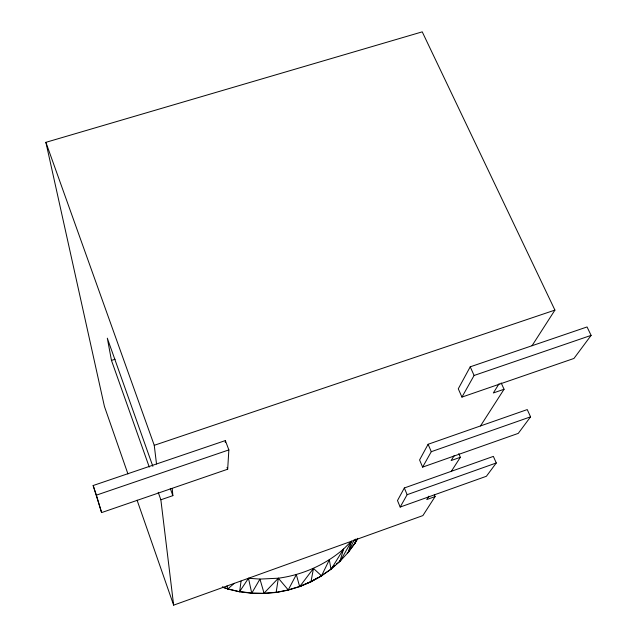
<?xml version="1.0" encoding="UTF-8"?>
<svg xmlns="http://www.w3.org/2000/svg" width="637" height="637" viewBox="0 0 637 637"><rect width="100%" height="100%" fill="white"/><g stroke="black" fill="none" stroke-linecap="round" stroke-linejoin="round"><path stroke-width="0.96" d="M225.251 442.548L225.347 440.581L93.145 485.529L101.602 512.586L227.68 469.222L228.858 449.913L225.347 440.581M336.328 564.063L339.879 561.436L348.208 552.406L355.167 542.947L355.581 539.101M241.065 581.063L239.631 591.789L251.766 593.286L263.981 593.509L276.132 592.466L288.067 590.165L299.653 586.637L310.752 581.931L321.231 576.111L331.296 568.952L343.598 548.983L351.497 541.243L348.208 552.406L347.189 552.86M318.15 577.504L310.338 581.844L299.653 586.637L296.332 574.622L288.25 589.926L276.132 592.466L278.353 578.213C302.376 574.98 325.276 564.892 343.598 548.983L339.879 561.436M351.497 541.243L340.23 561.109L330.977 569.247L320.753 576.063L321.231 576.111L321.518 575.832L313.468 568.435L311.007 581.669L310.338 581.844M287.446 589.512L288.25 589.926L278.353 578.213L263.869 593.35M348.208 552.406L354.276 539.627M347.842 552.757L355.167 542.947L357.421 538.552M404.336 487.974L397.488 500.555L400.179 507.052L486.397 476.269L496.279 462.972L493.364 456.395L404.336 487.974L407.131 494.686L400.179 507.052M428.104 444.276L419.576 459.954L422.618 467.12L518.271 433.375L530.565 416.837L527.245 409.583L428.104 444.276L431.281 451.697L422.618 467.12M470.225 366.824L458.282 388.793L461.944 397.098L573.961 358.448L591.112 335.373L587.043 326.956L470.225 366.824L474.095 375.472L461.944 397.098M354.777 543.329L357.699 538.297M355.167 542.947L357.612 538.743M428.868 496.183L426.766 499.559L435.103 496.573L434.33 494.75M454.165 455.678L451.131 460.543L460.352 457.286L458.775 453.655M499.082 383.753L493.325 392.973L504.058 389.255L501.168 382.941M435.103 496.573L422.888 515.588L173.646 605.15L137.082 500.188M451.346 471.3L460.352 457.286M480.489 425.946L504.058 389.255M532.022 345.732L554.923 310.1L422.235 31.85L45.888 142.33L104.436 406.462L127.941 473.944M276.275 592.235L264.084 593.286L259.944 579.089L248.478 578.261L239.655 591.558L251.83 593.063L259.944 579.089L278.353 578.213M287.797 590.021L299.876 586.39L313.468 568.435M339.282 561.476L341.257 559.326M330.977 569.247L329.345 559.812L321.518 575.832L311.007 581.669L299.876 586.39M331.909 567.949L334.855 565.361M234.273 583.325L227.72 589.042L239.631 591.789L227.704 588.803L226.995 585.96M407.131 494.686L496.279 462.972M431.281 451.697L530.565 416.837M173.646 605.15L160.858 499.79L172.858 495.65L172.253 488.746M474.095 375.472L591.112 335.373M101.602 512.586L96.394 495.14L228.858 449.913M156.511 463.983L154.25 445.311L554.923 310.1M149.257 467.056L111.467 360.423L115.106 359.244M251.726 592.585L251.734 593.127L264.084 593.286M222.361 586.972L227.839 588.914L222.393 587.21M227.019 467.439L227.68 469.222M170.286 488.475L172.858 495.65M45.888 142.33L154.25 445.311M152.856 466.348L107.311 338.183L111.467 360.423M158.207 492.305L160.858 499.79M93.145 485.529L96.394 495.14M248.478 578.261L251.734 593.127"/></g></svg>
